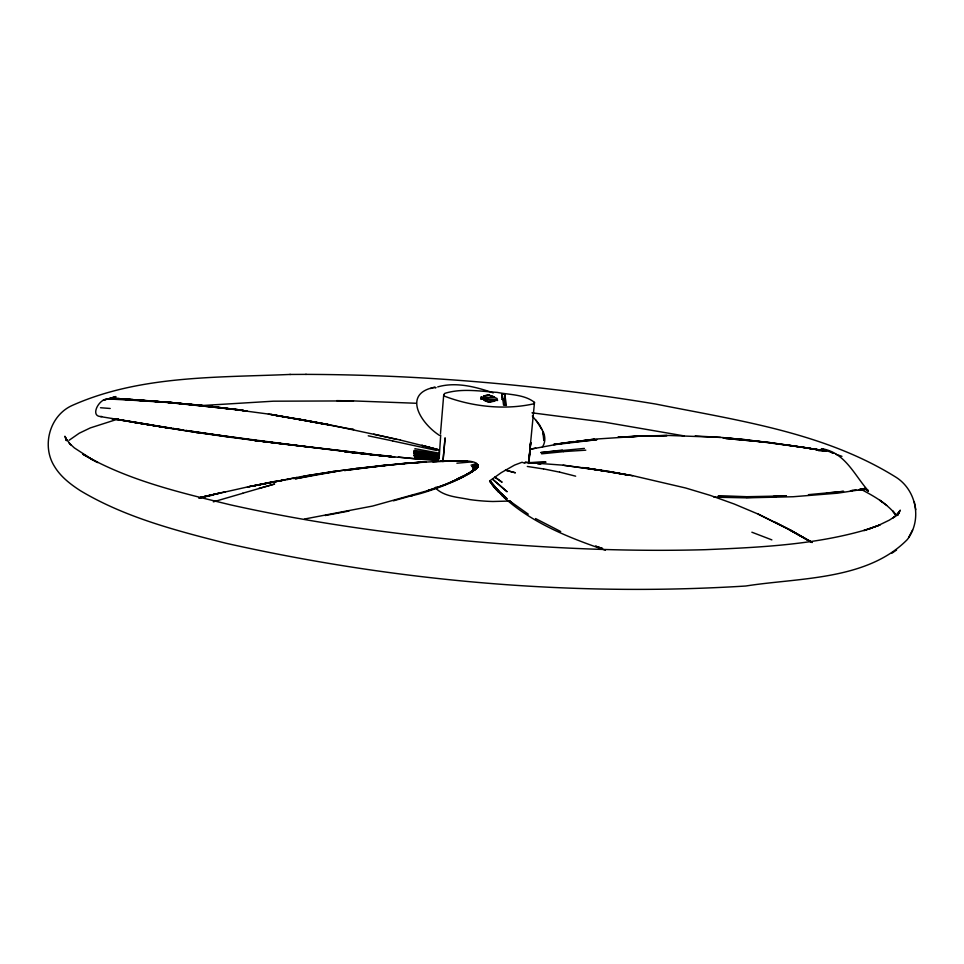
<?xml version="1.0" encoding="UTF-8"?>
<svg xmlns="http://www.w3.org/2000/svg" width="964" height="964" viewBox="0 0 964 964"><rect width="100%" height="100%" fill="white"/><g stroke="black" fill="none" stroke-linecap="round" stroke-linejoin="round"><path stroke-width="1.45" d="M305.696 374.381L306.275 374.381C423.353 374.767 540.406 384.889 655.906 404.085C737.099 420.376 823.232 432.221 894.845 476.529C916.366 489.182 922.536 519.632 907.293 539.575C866.913 580.641 798.421 577.653 745.787 586.016C571.712 596.849 395.951 581.304 225.853 543.226C175.918 530.549 124.898 517.367 80.325 490.664C70.384 484.217 60.587 476.686 54.43 466.359C41.452 445.79 49.61 415.713 71.987 405.555C139.852 375.213 216.984 377.599 289.815 374.454L290.429 374.454M439.331 455.659L440.705 435.041M439.355 454.743L413.93 451.285L439.355 454.743L439.15 450.092M440.488 433.643L443.729 394.71L444.705 393.408C461.551 388.082 479.867 391.239 497.171 392.384C509.498 394.891 524.344 394.264 534.502 402.41L528.597 463.323M439.307 455.912L413.725 453.044L439.307 455.912L438.198 460.226M528.838 462.973L530.67 442.621L528.609 463.142M497.038 490.423L489.7 480.891L501.28 472.637L514.571 465.082L522.066 462.262L524.862 463.31M501.762 398.024L502.111 394.143L504.799 394.372L506.377 405.398L503.582 405.169L502.111 394.143M505.112 405.157L504.329 399.542L504.799 394.372M528.778 463.491L530.67 442.621M864.877 488.881L868.335 490.845C854.538 475.457 845.03 452.056 821.4 448.658L833.776 453.321M439.174 456.876L413.713 453.815L439.259 456.454M898.484 513.896L899.051 511.547L897.544 515.475L900.304 510.161L895.954 515.933L899.472 512.017L893.206 517.801L895.062 516.475L889.266 520.174L878.24 525.513L863.913 530.586L880.024 524.934L869.022 528.947M534.502 402.41L533.96 403.771C505.016 410.29 472.191 406.784 444.524 396.18L443.729 394.71M908.654 537.466L912.547 530.055M542.31 447.212L543.335 445.356A431.462 77.867 14.1 0 0 543.648 432.788L539.406 424.618L532.321 415.99M69.191 440.211L79.229 433.222L90.351 427.896L118.464 418.894M489.64 480.988L490.965 482.699M891.7 553.336L896.544 550.022M411.182 495.785C434.125 491.845 524.561 456.008 446.139 461.262M469.673 473.216L476.023 469.01L466.443 474.469L473.673 470.251L472.794 470.553M475.433 465.889L477.783 464.937L472.505 467.178L477.65 464.6L472.119 466.492L477.65 464.6M470.565 471.758L472.408 470.709M469.094 473.517L451.718 481.988L469.504 473.288M435.198 388.046L436.089 387.588M457.081 478.951L466.395 474.445M454.454 480.807L463.467 476.578L443.476 485.241L426.944 490.929L443.476 485.241M107.606 399.084C99.015 398.313 88.977 417.376 101.871 416.508M437.716 386.901C455.213 381.913 473.866 386.383 490.688 391.999M453.393 481.325L441.428 486.001M476.626 463.491L471.034 465.178M429.583 490.134L372.574 506.064L304.491 519.03M870.781 528.368C817.315 544.805 760.813 547.335 705.299 549.685C625.732 551.878 546.07 548.179 466.829 540.9C387.48 533.333 308.36 522.235 230.529 504.859C180.039 492.58 128.224 480.494 82.844 454.237L97.774 462.551L91.315 459.153M220.708 407.712L232.42 409.266L172.134 402.615L115.656 398.385L108.04 398.951L115.945 396.578L103.196 400.277L105.98 399.518M435.222 387.167C401.554 393.192 420.629 423.389 439.548 435.427M242.711 493.243L274.632 484.024L258.906 488.423M242.832 493.267L213.333 501.858M430.486 388.528L434.427 387.395M393.457 500.822L412.592 495.424L411.471 495.737M865.72 489.037L864.322 489.375L865.768 489.097L868.335 490.845L865.672 488.929L837.571 493.182L793.167 496.737L746.522 497.846L713.975 497.183M199.03 497.858L247.507 486.953L284.549 480L268.426 482.711M198.789 497.93L218.418 493.411L200.825 497.412L203.018 496.906M225.347 491.748L203.368 496.809M535.743 448.067L530.092 449.284L555.638 444.549M211.393 495.436L200.223 497.834M275.114 481.349L254.231 485.76L303.262 476.24L334.098 471.468M248.073 486.856L296.816 477.493M247.507 486.953L268.992 482.615M864.045 488.688L865.359 488.459L860.009 489.23L865.106 488.483M325.133 515.535L348.968 511.028M287.417 479.482L290.345 478.988L287.477 479.506M310.468 475.156L311.312 475.011M306.022 475.806L303.997 476.132L333.255 471.553M328.893 472.215L357.258 468.384M865.443 489.025L859.84 489.869L865.877 489.399M293.249 478.554L296.153 478.12M299.069 477.686L301.973 477.252M573.568 441.56L553.577 444.537L594.33 439.174L553.951 444.428M858.334 490.134L860.358 489.833M555.577 444.573L596.933 439.668L576.026 441.729M332.411 471.685L362.392 467.841M851.911 490.327L856.032 489.796M592.197 439.656L589.329 440.006M573.592 441.91L586.522 440.343M355.644 468.625L409.796 462.997M562.349 450.068L540.768 452.574L584.377 448.417M361.5 467.914L384.491 465.287M850.152 491.206L852.236 490.977M818.52 450.67L826.678 451.08L809.085 448.308L818.328 449.73M826.425 493.182L843.608 491.363L808.447 494.665M541.623 453.827L563.506 451.658M379.828 465.817L404.94 463.383L401.41 463.708M456.9 463.202L472.227 461.864M509.884 501.039L492.893 501.497A43.585 9.05 5.1 0 1 469.697 499.569C458.43 497.171 445.031 496.834 436.162 488.664L435.969 487.049M389.058 464.949L425.727 461.877M200.343 405.639L273.354 401.193L353.499 400.904L336.689 400.626M458.093 460.985L466.938 461.033M489.616 481.205L491.869 483.579M462.527 461.25L466.504 461.069M593.884 439.198L643.928 435.921L617.936 437.21L643.121 435.921L668.715 435.463L720.518 437.403M422.148 462.142L405.603 463.298L437.186 461.455M405.711 463.274L425.606 461.901M563.506 451.598L585.787 450.176M622.515 437.186L637.288 436.379M432.86 461.913L446.525 461.238M529.212 462.732L546.034 462.118L528.019 462.732M773.056 497.063L746.003 497.364L775.972 496.954M773.285 496.376L786.407 495.906L746.172 496.725L718.035 496.183L746.184 496.677M641.638 436.126L667.088 435.559L641.711 436.138M443.416 461.19L466.299 461.033M443.199 461.141L462.371 461.021M440.09 461.25L461.599 461.226L440.09 461.25L453.646 461.057M289.815 374.454L306.275 374.381M456.261 460.949L465.01 461.069M353.125 400.904L415.858 403.253M118.307 398.602L137.189 400L115.656 398.385M108.04 398.951L126.489 399.927M110.354 398.578L129.007 399.662M541.804 463.323L525.019 462.334L562.398 465.13L602.151 470.637L582.521 467.552M113.836 398.481L171.7 402.591L218.262 407.194L169.17 402.374M126.645 399.879L166.459 402.398M112.523 398.409L171.688 402.554L216.249 407.218M695.237 435.957L721.518 437.451L766.103 442.115M148.805 400.891L129.08 399.638L169.242 402.398M435.993 459.226L438.487 459.382L415.544 457.816M437.246 460.768L438.741 460.852L397.819 457.105L420.641 459.382M118.668 398.614L122.573 399.217M131.803 399.554L151.252 400.916M100.497 407.736L110.197 408.483M121.536 399.048L128.718 399.638M133.032 399.988L140.226 400.566M537.804 463.985L540.708 464.214M501.642 399.313L504.329 399.542M174.279 402.928L154.18 401.181M723.121 437.716L748.426 439.982L722.843 437.644M367.296 454.044L391.697 456.334M215.514 406.844L166.615 402.349L242.988 410.23M369.284 454.49L393.433 456.864M394.252 456.996L346.004 451.803M370.598 454.61L394.469 457.032L370.935 454.61M189.559 404.121L243.531 410.303M394.577 457.069L347.606 451.839M368.381 454.333L256.472 440.596L186.1 430.51M531.995 412.821L604.5 422.172L684.235 435.921M373.731 454.598L379.491 455.237M382.371 455.562L396.77 457.165M344.534 451.682L368.549 454.357M344.763 451.694L369.622 454.502M746.522 439.789L805.422 447.706L768.694 442.44L725.651 438.463L768.609 442.44L806.591 447.826M563.096 465.202L605.018 470.769L628.576 475.156L585.425 467.889L633.119 475.758L685.609 487.989L710.046 495.327L734.291 504.039L758.234 514.125L792.36 531.128L812.049 542.407M241.229 410.11L213.152 406.724L270.92 414.387L353.643 429.534L352.318 429.269M311.336 447.332L195.668 432.294M253.93 440.355L282.548 443.886M282.934 443.994L224.552 436.523M284.609 444.211L366.272 453.646L254.592 440.464M235.349 409.664L239.735 410.242L235.373 409.652M439.355 454.128L414.171 450.333M228.516 436.812L186.064 430.498M195.945 432.318L223.865 436.367M788.191 445.103L826.015 450.959M527.308 466.456L543.515 468.95M172.99 428.486L183.196 430.065L172.918 428.462M198.584 432.703L148.649 424.75M168.338 428.004L196.596 432.487M171.496 428.221L100.581 416.617M111.752 418.617L171.05 428.414M170.339 428.317L130.381 421.702L169.218 428.185M268.39 414.134L297.948 418.978M152.927 425.196L115.09 418.966M822.328 450.562L805.35 447.73L820.063 450.176M275.692 415.544L294.924 418.738M297.888 419.232L300.852 419.726L271.053 414.436M112.21 418.689L150.745 425.112M414.894 448.682L439.331 453.201M608.501 471.396L632.709 475.722M300.298 419.436L328.917 424.763L302.335 419.979M299.864 419.328L327.085 424.281M327.133 424.268L400.349 440.018M543.563 468.89L559.626 472.143M368.236 435.812L392.649 440.897M392.589 440.946L436.632 450.465M373.731 434.149L396.987 439.476M400.337 440.066L422.774 445.681M559.735 472.143L575.653 476.18M438.15 449.622L421.798 445.344L438.343 449.73M424.22 446.079L437.294 449.573M835.812 454.297L841.958 456.321M605.38 550.179C569.206 537.888 532.104 523.091 503.473 496.942L505.666 498.737M491.098 392.131L493.243 392.926M751.872 532.212L771.863 539.876M831.378 452.357L833.306 453.128M758.234 514.125L792.227 531.043L812.17 542.503L807.471 539.623M560.687 531.526L535.538 518.56M775.381 522.271L792.36 531.128M860.237 488.917C873.107 495.701 886.446 502.991 895.677 514.583L892.7 510.98L895.833 515.041M92.954 460.021L74.373 447.911L69.239 443.211L70.794 444.85L65.6 438.222L66.938 440.452L64.937 436.222L66.251 440.5M811.471 542.25L789.203 529.706L810.905 541.913M528.296 514.186L509.257 500.678L511.535 502.461M865.672 488.977L868.335 490.845M882.675 502.328L879.891 500.304L886.663 505.305M495.351 488.567L503.642 496.87M497.882 491.375L498.846 492.291L496.183 489.531M489.977 480.891L499.171 491.532L507.1 498.798L497.412 489.724L489.869 480.747L491.194 482.482M500.702 493.701L501.617 494.604M501.521 495.098L502.449 496.014M499.171 491.532L492.64 484.277M497.123 490.049L497.966 491.074M496.279 489.097L493.194 485.386L493.917 486.374M495.484 488.206L494.713 487.206L495.412 488.423M489.989 481.169L493.134 485.434L491.748 483.579M535.96 420.111L541.997 429.667M65.733 437.801L66.371 440.56M915.8 509.667L914.294 501.858M543.877 436.331L543.817 440.512L542.877 431.932L543.877 436.331M445.067 438.078L442.958 461.527L445.067 438.078M481.144 397.06L480.964 398.397L497.424 399.795L497.014 398.397L494.628 397.662L481.144 397.06M477.867 466.925L472.529 470.553L477.867 466.925M477.674 467.383L472.155 471.167L477.674 467.383M478.024 466.359L472.818 469.757L478.024 466.359M477.011 468.239L471.119 472.264L477.011 468.239M477.915 465.202L472.77 467.926L477.915 465.202M493.002 400.916L489.531 402.012L483.82 400.132L488.615 402.301L495.038 401.084L493.002 400.916M488.929 395.216L483.542 396.096L487.977 394.782L494.604 397.035L488.929 395.216M316.831 474.493L295.285 478.819L339.424 470.854L316.71 474.529M367.308 467.468L344.473 470.504L389.167 464.973L367.308 467.468M505.473 470.167L515.234 472.746L505.473 470.167M438.837 458.346L414.472 456.502L438.837 458.346M438.343 459.744L416.099 458.237L438.343 459.744M438.632 458.876L414.954 457.177L438.632 458.876M439.006 457.671L414.062 455.526L439.006 457.671M497.496 400.409L481 399.012L497.496 400.409M247.061 411.218L242.663 410.628L247.061 411.218M295.936 418.798L322.964 423.774L295.936 418.798M602.392 548.444L595.499 546.142L602.392 548.48M495.52 477.542L494.737 477.06L502.099 482.253L495.52 477.542M506.98 491.64L492.592 479.228L506.98 491.64M503.16 495.809L499.328 492.146L503.148 495.87M494.725 487.627L492.327 484.88L494.725 487.627"/></g></svg>
